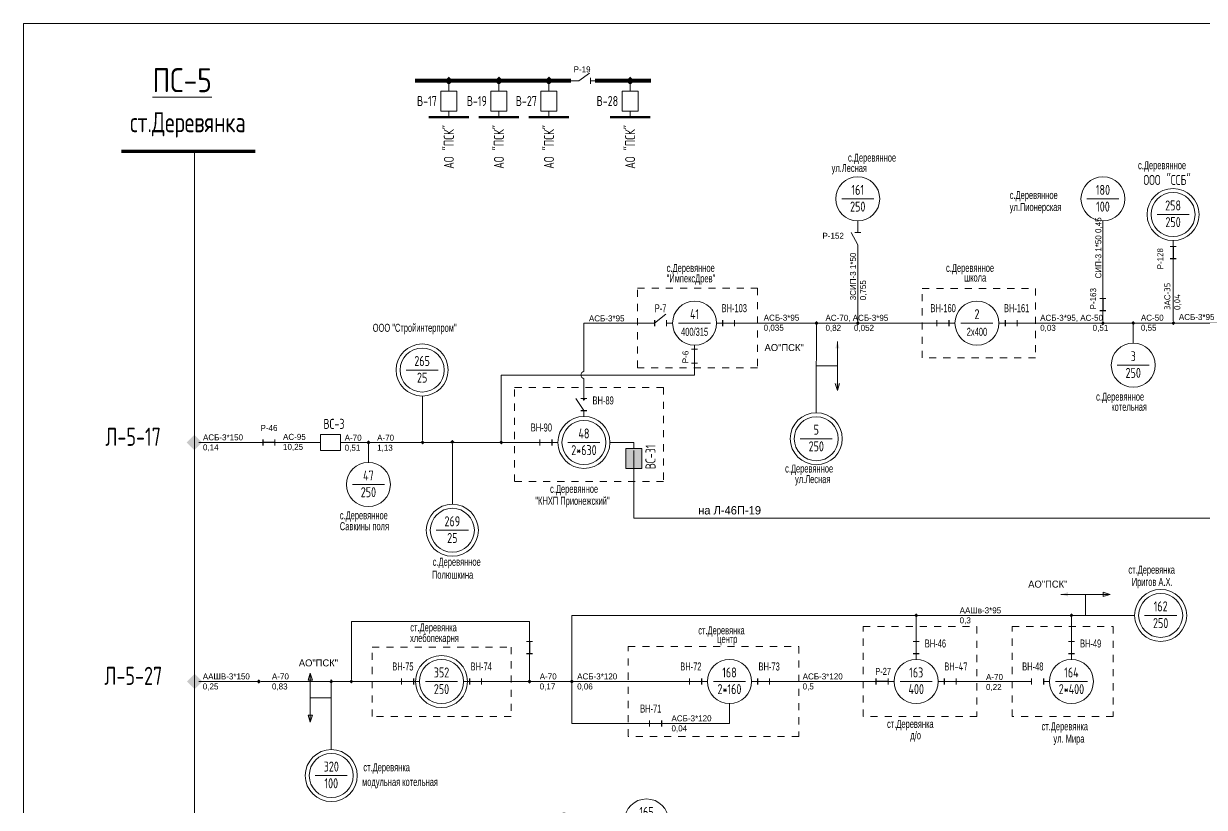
# Model space of a CAD drawing. Header units: millimetres. Extents: x 11 to 409, y 3 to 285.
# Drawn here: x 11.4 to 178, y 174.9 to 285.5 of the extents above; entities that cross this region are included whole.
import ezdxf
from ezdxf.enums import TextEntityAlignment as Align

# ---------------------------------------------------------------- set-up
doc = ezdxf.new("R2010")
doc.units = ezdxf.units.MM
doc.linetypes.add('JIS_02_1.0', pattern=[2, 1, -1])
for name, color, linetype, lineweight in [('10_КВ', 250, 'Continuous', 18), ('АТРИБУТЫ', 7, 'Continuous', 13), ('РАЗЪЕД_РУБИЛЬН', 150, 'Continuous', 13), ('ТЕКСТ', 7, 'Continuous', 13)]:
    doc.layers.add(name, color=color, linetype=linetype, lineweight=lineweight)
doc.layers.add('СХ_ОПЕРАТИВНАЯ', color=10, linetype='Continuous')
doc.layers.add('ШУНТ_РАЗЪЕД', color=161, linetype='Continuous')
doc.styles.add('ATTRIB', font='txt.shx', dxfattribs={"width": 0.7, "height": 5})
doc.styles.add('PRINADLEGNOST', font='txt.shx', dxfattribs={"width": 0.7, "height": 7})
doc.styles.add('МП', font='txt.shx', dxfattribs={"width": 0.7, "height": 2.5})
doc.styles.add('ПС', font='txt.shx', dxfattribs={"width": 0.8, "height": 12})
doc.styles.add('ТЕКСТ_МОДЕЛИ', font='txt.shx', dxfattribs={"width": 0.7, "height": 5})

# ---------------------------------------------------------------- blocks, each defined once
blk = doc.blocks.new('НАЗВАНИЕ_ОБЪЕКТА')
at = {"layer": 'АТРИБУТЫ'}
for tag, height, style, width, p in [('НОМЕР-ПС', 12, 'ПС', 0.8, (0, 0)), ('МЕСТОПОЛОЖЕНИЕ', 10, 'МП', 0.7, (0, -22)), ('ПРИНАДЛЕЖНОСТЬ', 7, 'PRINADLEGNOST', 0.7, (0, -37))]:
    blk.add_attdef(tag, text='', height=height, dxfattribs=dict(at, style=style, width=width)).set_placement(p, align=Align.TOP_CENTER)
blk = doc.blocks.new('ОТВЕТВЛЕНИЕ')
at = {"color": 0, "linetype": 'ByBlock'}
blk.add_solid([(0, 1.06), (1.06, 0), (-1.06, 0), (0, -1.06)], dxfattribs=at)
blk = doc.blocks.new('ТРАНСФ_ПОДСТ')
at = {"color": 7}
blk.add_line((-8, -11), (8, -11), dxfattribs=at)
at = {"color": 0}
blk.add_circle((0, -11), 11, dxfattribs=at)
at = {"layer": 'АТРИБУТЫ', "style": 'ATTRIB', "width": 0.7, "flags": 4}
for tag, p in [('OBOZN', (0, -9)), ('MOCHNOCT', (0, -17.33))]:
    blk.add_attdef(tag, text='', height=5, dxfattribs=at).set_placement(p, align=Align.CENTER)
at = {"layer": 'АТРИБУТЫ', "style": 'ТЕКСТ_МОДЕЛИ', "width": 0.7}
blk.add_attdef('MESTO_1', text='', height=5, dxfattribs=at).set_placement((14, -11), align=Align.BOTTOM_LEFT)
blk.add_attdef('MESTO_2', text='', height=5, dxfattribs=at).set_placement((14, -12), align=Align.TOP_LEFT)
blk = doc.blocks.new('ВЫКЛ_НАГРУЗКИ')
at = {"color": 0, "linetype": 'ByBlock'}
for p, q in [((0, 0), (0, -3)), ((0, -9), (0, -12))]:
    blk.add_line(p, q, dxfattribs=at)
at = {"layer": 'РАЗЪЕД_РУБИЛЬН', "color": 0, "linetype": 'ByBlock'}
blk.add_line((-1.5, -3), (1.5, -3), dxfattribs=at)
at = {"layer": 'СХ_ОПЕРАТИВНАЯ', "color": 0, "linetype": 'ByBlock'}
blk.add_line((-1.5, -9), (1.5, -9), dxfattribs=at)
at = {"layer": 'РАЗЪЕД_РУБИЛЬН', "color": 7, "style": 'ATTRIB', "width": 0.7}
blk.add_attdef('ДИСП_НОМ', text='', height=5, dxfattribs=at).set_placement((-4.75, -6), align=Align.MIDDLE_RIGHT)
at = {"layer": 'РАЗЪЕД_РУБИЛЬН', "color": 7, "style": 'ATTRIB', "width": 0.7, "flags": 1}
blk.add_attdef('КОД', text='', height=5, dxfattribs=at).set_placement((-4.75, -12), align=Align.MIDDLE_RIGHT)
blk = doc.blocks.new('РАЗЪЕДИНИТЕЛЬ')
at = {"color": 0, "linetype": 'ByBlock'}
for p, q in [((0, 0), (0, -3)), ((0, -9), (0, -12))]:
    blk.add_line(p, q, dxfattribs=at)
at = {"layer": 'РАЗЪЕД_РУБИЛЬН', "color": 0, "linetype": 'ByBlock'}
blk.add_line((-1.5, -3), (1.5, -3), dxfattribs=at)
at = {"layer": 'СХ_ОПЕРАТИВНАЯ', "color": 0, "linetype": 'ByBlock'}
blk.add_line((-1.5, -9), (1.5, -9), dxfattribs=at)
at = {"layer": 'ШУНТ_РАЗЪЕД', "color": 0}
blk.add_line((0, -3), (0, -9), dxfattribs=at)
at = {"layer": 'РАЗЪЕД_РУБИЛЬН', "color": 7, "style": 'ATTRIB', "width": 0.7}
blk.add_attdef('ДИСП_НОМ', text='', height=5, dxfattribs=at).set_placement((-4.75, -6), align=Align.MIDDLE_RIGHT)
at = {"layer": 'РАЗЪЕД_РУБИЛЬН', "color": 7, "style": 'ATTRIB', "width": 0.7, "flags": 1}
blk.add_attdef('КОД', text='', height=5, dxfattribs=at).set_placement((-4.75, -12), align=Align.MIDDLE_RIGHT)
blk = doc.blocks.new('ВЫКЛЮЧАТЕЛЬ')
at = {"color": 0, "linetype": 'ByBlock'}
for p, q in [((0, 0), (0, -3)), ((0, -13), (0, -16))]:
    blk.add_line(p, q, dxfattribs=at)
blk.add_lwpolyline([(-4, -3), (4, -3), (4, -13), (-4, -13)], close=True, dxfattribs=at)
at = {"layer": 'АТРИБУТЫ', "style": 'ATTRIB', "width": 0.7}
blk.add_attdef('ДИСП_НОМ', text='', height=5, dxfattribs=at).set_placement((-6, -8), align=Align.MIDDLE_RIGHT)
at = {"layer": 'АТРИБУТЫ', "style": 'ATTRIB', "width": 0.7, "flags": 1}
blk.add_attdef('КОД', text='', height=5, dxfattribs=at).set_placement((-6, -14), align=Align.MIDDLE_RIGHT)
blk = doc.blocks.new('ПРИСОЕД_ШИНЕ')
at = {"color": 0}
blk.add_solid([(0, 2.12), (2.12, 0), (-2.12, 0), (0, -2.12)], dxfattribs=at)
at = {"layer": 'АТРИБУТЫ', "style": 'ATTRIB', "width": 0.7}
blk.add_attdef('ДИСП_НОМ', text='', height=5, dxfattribs=at).set_placement((0, 3.12), align=Align.CENTER)

msp = doc.modelspace()

# ---------------------------------------------------------------- hatches: boundary and pattern name
at = {"layer": '10_КВ'}
h = msp.add_hatch(color=7, dxfattribs=at)
h.paths.add_polyline_path([(126.2, 233.73), (126.2, 234.72), (125.9, 234.72)])
h.paths.add_polyline_path([(126.2, 233.73), (126.49, 234.72), (126.2, 234.72)])
h.paths.add_polyline_path([(125.9, 239.67), (126.2, 239.67), (126.2, 240.66)])
h.paths.add_polyline_path([(126.2, 240.66), (126.2, 239.67), (126.49, 239.67)])
at = {"layer": '10_КВ', "ltscale": 100}
h = msp.add_hatch(color=7, dxfattribs=at)
h.dxf.hatch_style = 1
h.paths.add_polyline_path([(96.37, 225.55), (96.37, 222.73), (98.63, 222.73), (98.63, 225.55)])
at = {"layer": '10_КВ'}
h = msp.add_hatch(color=7, dxfattribs=at)
h.paths.add_polyline_path([(164.67, 204.97), (163.68, 204.97), (163.68, 204.68)])
h.paths.add_polyline_path([(164.67, 204.97), (163.68, 205.27), (163.68, 204.97)])
h.paths.add_polyline_path([(158.73, 204.68), (158.73, 204.97), (157.74, 204.97)])
h.paths.add_polyline_path([(157.74, 204.97), (158.73, 204.97), (158.73, 205.27)])
h = msp.add_hatch(color=7, dxfattribs=at)
h.paths.add_polyline_path([(51.82, 193.87), (51.82, 192.88), (52.12, 192.88)])
h.paths.add_polyline_path([(51.82, 193.87), (51.53, 192.88), (51.82, 192.88)])
h.paths.add_polyline_path([(52.12, 187.93), (51.82, 187.93), (51.82, 186.94)])
h.paths.add_polyline_path([(51.82, 187.93), (51.53, 187.93), (51.82, 186.94)])

# ---------------------------------------------------------------- linework, layer by layer
at = {"layer": '10_КВ', "color": 7}
for p, q in [((89.72, 277.41), (91.24, 278.49)), ((88.62, 277.41), (89.72, 277.41)), ((91.38, 276.98), (91.38, 277.83)), ((92.01, 277.41), (91.38, 277.41)), ((129.07, 256.03), (129.07, 257.65)), ((163.67, 249.49), (163.67, 257.65)), ((129.07, 254.26), (128.12, 256.03)), ((128.64, 256.03), (129.49, 256.03)), ((129.07, 249.49), (129.07, 254.26)), ((173.56, 251.49), (173.56, 246.39)), ((129.07, 243.52), (129.07, 249.49)), ((163.67, 243.52), (163.67, 249.49)), ((173.56, 243.53), (173.56, 249.17)), ((90.44, 243.22), (99.55, 243.22)), ((90.44, 236.43), (90.44, 243.22)), ((110, 243.22), (111.69, 243.22)), ((112.54, 243.22), (141.06, 243.22)), ((123.22, 232.86), (123.25, 242.93)), ((140.25, 243.22), (141.94, 243.22)), ((149.85, 243.22), (151.54, 243.22)), ((152.39, 243.22), (170.21, 243.22)), ((167.94, 240.4), (167.94, 243.22)), ((168.25, 243.23), (181.17, 243.23)), ((106.05, 239.54), (106.05, 240.12)), ((126.2, 240.66), (126.2, 233.73)), ((106.05, 239.54), (105.62, 239.54)), ((105.62, 239.54), (106.47, 239.54)), ((106.05, 237.59), (106.05, 239.54)), ((106.47, 237.59), (105.62, 237.59)), ((106.05, 235.91), (106.05, 237.59)), ((126.2, 237.19), (123.22, 237.19)), ((78.77, 226.4), (78.77, 235.91)), ((106.05, 235.91), (78.77, 235.91)), ((90.44, 233.45), (90.44, 235.39)), ((126.2, 233.73), (125.9, 234.72)), ((126.2, 233.73), (126.49, 234.72)), ((67.68, 226.7), (67.68, 232.92)), ((90.44, 230.91), (89.29, 232.61)), ((123.22, 230.6), (123.22, 232.86)), ((36.11, 226.39), (44.28, 226.39)), ((47.67, 226.39), (53.02, 226.39)), ((53.27, 226.39), (53.02, 226.39)), ((56.94, 226.39), (59.74, 226.4)), ((60.03, 223.57), (60.03, 226.39)), ((60.03, 226.39), (63.18, 226.39)), ((63.18, 226.39), (63.49, 226.4)), ((63.49, 226.4), (83.38, 226.4)), ((71.87, 217.68), (71.87, 226.15)), ((84.23, 226.4), (85.93, 226.4)), ((94.11, 226.4), (97.5, 226.4)), ((157.74, 204.97), (164.67, 204.97)), ((161.2, 204.97), (161.2, 202)), ((164.67, 204.97), (163.68, 205.27)), ((163.68, 205.27), (163.68, 204.68)), ((164.67, 204.97), (163.68, 204.68)), ((147.49, 202), (88.72, 202)), ((88.72, 192.68), (88.72, 202)), ((137.32, 199.18), (137.32, 202)), ((159.22, 202), (140.59, 202)), ((159.22, 199.18), (159.22, 202)), ((159.22, 202), (168.13, 202)), ((57.62, 192.98), (57.62, 201.15)), ((82.77, 201.15), (57.62, 201.15)), ((82.77, 199.19), (82.77, 201.15)), ((137.32, 195.79), (137.32, 198.33)), ((159.22, 196.64), (159.22, 199.18)), ((82.77, 192.98), (82.77, 195.81)), ((51.82, 193.87), (51.53, 192.88)), ((51.82, 186.94), (51.82, 193.87)), ((51.82, 193.87), (52.12, 192.88)), ((36.1, 192.68), (44.57, 192.68)), ((44.88, 192.68), (54.78, 192.68)), ((51.53, 192.88), (52.12, 192.88)), ((54.78, 192.68), (57.61, 192.68)), ((54.79, 183.08), (54.79, 192.98)), ((57.61, 192.68), (63.85, 192.68)), ((64.69, 192.68), (66.39, 192.68)), ((74.29, 192.68), (75.99, 192.68)), ((76.83, 192.68), (83.07, 192.68)), ((83.07, 192.68), (88.72, 192.68)), ((88.72, 192.68), (104.47, 192.68)), ((88.73, 192.38), (88.73, 186.76)), ((105.32, 192.68), (107.02, 192.68)), ((114.92, 192.68), (117.46, 192.68)), ((117.46, 192.68), (130.83, 192.68)), ((141.28, 192.68), (142.97, 192.68)), ((141.28, 192.68), (143.82, 192.68)), ((143.82, 192.68), (152.73, 192.68)), ((51.82, 190.4), (54.79, 190.4)), ((110.97, 189.58), (110.97, 186.76)), ((51.82, 186.94), (51.53, 187.93)), ((51.53, 187.93), (52.12, 187.93)), ((51.82, 186.94), (52.12, 187.93)), ((98.83, 186.76), (88.73, 186.76)), ((101.37, 186.76), (98.18, 186.76)), ((110.97, 186.76), (102.22, 186.76))]:
    msp.add_line(p, q, dxfattribs=at)
at = {"layer": '10_КВ', "color": 7, "lineweight": 100}
for p, q in [((71.38, 272.29), (68.56, 272.29)), ((71.38, 272.29), (74.21, 272.29)), ((78.44, 272.29), (75.62, 272.29)), ((78.44, 272.29), (81.27, 272.29)), ((85.5, 272.29), (82.68, 272.29)), ((85.5, 272.29), (88.32, 272.29)), ((96.96, 272.29), (94.14, 272.29)), ((96.96, 272.29), (99.79, 272.29))]:
    msp.add_line(p, q, dxfattribs=at)
at = {"layer": '10_КВ', "color": 7, "ltscale": 100}
for p, q in [((35.51, 169.74), (35.51, 267.45)), ((100.4, 243.22), (102.01, 244.48)), ((97.5, 225.27), (97.5, 215.73)), ((97.5, 215.73), (98.91, 215.73)), ((35.51, 193.35), (35.51, 182.52))]:
    msp.add_line(p, q, dxfattribs=at)
at = {"layer": '10_КВ', "linetype": 'Continuous'}
msp.add_lwpolyline([(11.38, 2.61), (409.03, 2.61), (409.03, 285.47), (11.38, 285.47)], close=True, dxfattribs=at)
at = {"layer": '10_КВ', "color": 7}
for points, const_width in [([(88.62, 277.41), (66.6, 277.41)], 0.565), ([(99.92, 277.41), (92.01, 277.41)], 0.565), ([(44.07, 267.45), (25.16, 267.45)], 0.485)]:
    msp.add_lwpolyline(points, dxfattribs=dict(at, const_width=const_width))
at = {"layer": '10_КВ', "linetype": 'JIS_02_1.0'}
for points in [[(114.93, 236.94), (98, 236.94), (98, 248.18), (114.93, 248.18)], [(138.17, 248.13), (154.14, 248.13), (154.14, 238.32), (138.17, 238.32)], [(80.66, 234.14), (101.68, 234.14), (101.68, 220.88), (80.66, 220.88)], [(129.84, 200.43), (145.88, 200.43), (145.88, 187.73), (129.84, 187.73)], [(150.85, 200.43), (165.11, 200.43), (165.11, 187.73), (150.85, 187.73)], [(60.56, 197.53), (80.17, 197.53), (80.17, 187.73), (60.56, 187.73)], [(120.75, 184.94), (96.68, 184.94), (96.68, 197.64), (120.75, 197.64)]]:
    msp.add_lwpolyline(points, close=True, dxfattribs=at)
at = {"layer": '10_КВ', "color": 7, "ltscale": 100}
msp.add_lwpolyline([(399.51, 122.84), (399.51, 158.11), (189.25, 158.11), (189.25, 215.73), (98.91, 215.73)], dxfattribs=at)
at = {"layer": '10_КВ', "color": 7}
for centre, radius in [((173.56, 258.55), 3.67), ((67.61, 236.62), 3.67), ((90.44, 232.49), 0.112), ((90.44, 226.4), 3.67), ((123.22, 226.93), 3.67), ((71.87, 214.01), 3.67), ((171.81, 202), 3.67), ((70.34, 192.68), 3.67), ((54.79, 179.41), 3.67)]:
    msp.add_circle(centre, radius, dxfattribs=at)
at = {"layer": '10_КВ', "color": 7, "ltscale": 100}
msp.add_arc((90.55, 235.91), 0.533, 102.0732, 257.9268, dxfattribs=at)

# ---------------------------------------------------------------- block references
at = {"layer": '10_КВ', "color": 7}
ref = msp.add_blockref('НАЗВАНИЕ_ОБЪЕКТА', (34.56, 279.19), dxfattribs=dict(at, xscale=-0.2823309590457517, yscale=0.2823309590458573, zscale=0.2823309590458583))
ref.add_attrib('НОМЕР-ПС', '%%UПС-5', dxfattribs={"layer": 'АТРИБУТЫ', "height": 3.388, "style": 'ПС', "width": 0.8}).set_placement((33.75, 279.19), align=Align.TOP_CENTER)
ref.add_attrib('МЕСТОПОЛОЖЕНИЕ', 'ст.Деревянка', dxfattribs={"layer": 'АТРИБУТЫ', "height": 2.8233, "style": 'МП', "width": 0.7}).set_placement((34.56, 272.98), align=Align.TOP_CENTER)
at = {"layer": '10_КВ', "color": 7, "xscale": 0.2823309590457517, "yscale": 0.2823309590457517, "zscale": 0.2823309590457517}
for p, values in [((71.38, 276.81), {'ДИСП_НОМ': 'В-17'}), ((78.44, 276.81), {'ДИСП_НОМ': 'В-19'}), ((85.5, 276.81), {'ДИСП_НОМ': 'В-27'}), ((96.96, 276.81), {'ДИСП_НОМ': 'В-28'})]:
    msp.add_blockref('ВЫКЛЮЧАТЕЛЬ', p, dxfattribs=at).add_auto_attribs(values)
at = {"layer": '10_КВ', "color": 7}
for name, p, xscale, yscale, zscale in [('ПРИСОЕД_ШИНЕ', (71.38, 277.41), -0.2823309590457517, 0.2823309590458573, 0.2823309590458583), ('ПРИСОЕД_ШИНЕ', (78.44, 277.41), -0.2823309590457517, 0.2823309590458573, 0.2823309590458583), ('ПРИСОЕД_ШИНЕ', (85.5, 277.41), -0.2823309590457517, 0.2823309590458573, 0.2823309590458583), ('ПРИСОЕД_ШИНЕ', (96.96, 277.41), -0.2823309590457517, 0.2823309590458573, 0.2823309590458583), ('РАЗЪЕДИНИТЕЛЬ', (173.56, 254.88), 0.2823309590457517, 0.2823309590457517, 0.2823309590457517), ('РАЗЪЕДИНИТЕЛЬ', (163.67, 247.56), 0.2823309590457517, 0.2823309590457517, 0.2823309590457517), ('ОТВЕТВЛЕНИЕ', (123.25, 243.22), 0.2823309590457517, 0.2823309590457517, 0.2823309590457517), ('ОТВЕТВЛЕНИЕ', (129.07, 243.22), 0.2823309590457517, 0.2823309590457517, 0.2823309590457517), ('ОТВЕТВЛЕНИЕ', (163.67, 243.22), 0.2823309590457517, 0.2823309590457517, 0.2823309590457517), ('ОТВЕТВЛЕНИЕ', (167.95, 243.23), 0.2823309590457517, 0.2823309590457517, 0.2823309590457517), ('ОТВЕТВЛЕНИЕ', (173.6, 243.23), 0.2823309590457517, 0.2823309590457517, 0.2823309590457517), ('ОТВЕТВЛЕНИЕ', (60.04, 226.4), 0.2823309590457517, 0.2823309590457517, 0.2823309590457517), ('ОТВЕТВЛЕНИЕ', (67.68, 226.4), 0.2823309590457517, 0.2823309590457517, 0.2823309590457517), ('ОТВЕТВЛЕНИЕ', (71.87, 226.45), 0.2823309590457517, 0.2823309590457517, 0.2823309590457517), ('ОТВЕТВЛЕНИЕ', (78.77, 226.4), 0.2823309590457517, 0.2823309590457517, 0.2823309590457517), ('ОТВЕТВЛЕНИЕ', (137.33, 202), 0.2823309590457517, 0.2823309590457517, 0.2823309590457517), ('ОТВЕТВЛЕНИЕ', (159.22, 202), 0.2823309590457517, 0.2823309590457517, 0.2823309590457517), ('РАЗЪЕДИНИТЕЛЬ', (82.77, 199.19), 0.2823309590457517, 0.2823309590457517, 0.2823309590457517), ('ОТВЕТВЛЕНИЕ', (44.58, 192.68), 0.2823309590457517, 0.2823309590457517, 0.2823309590457517), ('ОТВЕТВЛЕНИЕ', (54.79, 192.68), 0.2823309590457517, 0.2823309590457517, 0.2823309590457517), ('ОТВЕТВЛЕНИЕ', (57.62, 192.68), 0.2823309590457517, 0.2823309590457517, 0.2823309590457517), ('ОТВЕТВЛЕНИЕ', (82.77, 192.68), 0.2823309590457517, 0.2823309590457517, 0.2823309590457517), ('ОТВЕТВЛЕНИЕ', (88.73, 192.68), 0.2823309590457517, 0.2823309590457517, 0.2823309590457517)]:
    msp.add_blockref(name, p, dxfattribs=dict(at, xscale=xscale, yscale=yscale, zscale=zscale))
ref = msp.add_blockref('ТРАНСФ_ПОДСТ', (129.07, 263.86), dxfattribs=dict(at, xscale=0.2823309590457517, yscale=0.2823309590457517, zscale=0.2823309590457517))
ref.add_attrib('MESTO_1', 'с.Деревянное', dxfattribs={"layer": 'АТРИБУТЫ', "height": 1.1293, "width": 0.7}).set_placement((127.7, 265.67), align=Align.BOTTOM_LEFT)
ref.add_attrib('MESTO_2', 'ул.Лесная', dxfattribs={"layer": 'АТРИБУТЫ', "height": 1.129, "width": 0.7}).set_placement((125.38, 265.67), align=Align.TOP_LEFT)
ref.add_attrib('OBOZN', '161', dxfattribs={"layer": 'АТРИБУТЫ', "height": 1.412, "style": 'ATTRIB', "width": 0.7, "flags": 4}).set_placement((129.07, 261.32), align=Align.CENTER)
ref.add_attrib('MOCHNOCT', '250', dxfattribs={"layer": 'АТРИБУТЫ', "height": 1.412, "style": 'ATTRIB', "width": 0.7, "flags": 4}).set_placement((129.07, 258.96), align=Align.CENTER)
ref = msp.add_blockref('ТРАНСФ_ПОДСТ', (173.56, 261.66), dxfattribs=dict(at, xscale=0.2823309590457517, yscale=0.2823309590457517, zscale=0.2823309590457517))
ref.add_attrib('MESTO_1', 'с.Деревянное', dxfattribs={"layer": 'АТРИБУТЫ', "height": 1.1293, "width": 0.7}).set_placement((168.62, 264.6), align=Align.BOTTOM_LEFT)
ref.add_attrib('MESTO_2', 'ООО "ССБ"', dxfattribs={"layer": 'АТРИБУТЫ', "height": 1.412, "style": 'ТЕКСТ_МОДЕЛИ', "width": 0.7}).set_placement((169.38, 264.13), align=Align.TOP_LEFT)
ref.add_attrib('OBOZN', '258', dxfattribs={"layer": 'АТРИБУТЫ', "height": 1.412, "style": 'ATTRIB', "width": 0.7, "flags": 4}).set_placement((173.56, 259.12), align=Align.CENTER)
ref.add_attrib('MOCHNOCT', '250', dxfattribs={"layer": 'АТРИБУТЫ', "height": 1.412, "style": 'ATTRIB', "width": 0.7, "flags": 4}).set_placement((173.56, 256.77), align=Align.CENTER)
ref = msp.add_blockref('ТРАНСФ_ПОДСТ', (163.67, 263.86), dxfattribs=dict(at, xscale=0.2823309590457517, yscale=0.2823309590457517, zscale=0.2823309590457517))
ref.add_attrib('MESTO_1', 'с.Деревянное', dxfattribs={"layer": 'АТРИБУТЫ', "height": 1.1293, "width": 0.7}).set_placement((150.51, 260.39), align=Align.BOTTOM_LEFT)
ref.add_attrib('MESTO_2', 'ул.Пионерская', dxfattribs={"layer": 'АТРИБУТЫ', "height": 1.1293, "width": 0.7}).set_placement((150.51, 260.17), align=Align.TOP_LEFT)
ref.add_attrib('OBOZN', '180', dxfattribs={"layer": 'АТРИБУТЫ', "height": 1.412, "style": 'ATTRIB', "width": 0.7, "flags": 4}).set_placement((163.67, 261.32), align=Align.CENTER)
ref.add_attrib('MOCHNOCT', '100', dxfattribs={"layer": 'АТРИБУТЫ', "height": 1.412, "style": 'ATTRIB', "width": 0.7, "flags": 4}).set_placement((163.67, 258.96), align=Align.CENTER)
ref = msp.add_blockref('ТРАНСФ_ПОДСТ', (106.05, 246.33), dxfattribs=dict(at, xscale=0.2823309590457517, yscale=0.2823309590457517, zscale=0.2823309590457517))
ref.add_attrib('MESTO_1', 'с.Деревянное', dxfattribs={"layer": 'АТРИБУТЫ', "height": 1.1293, "width": 0.7}).set_placement((102.12, 250.11), align=Align.BOTTOM_LEFT)
ref.add_attrib('MESTO_2', '"ИмпексДрев"', dxfattribs={"layer": 'АТРИБУТЫ', "height": 1.1293, "width": 0.7}).set_placement((102.12, 250.11), align=Align.TOP_LEFT)
ref.add_attrib('OBOZN', '41', dxfattribs={"layer": 'АТРИБУТЫ', "height": 1.412, "style": 'ATTRIB', "width": 0.7, "flags": 4}).set_placement((106.05, 243.79), align=Align.CENTER)
ref.add_attrib('MOCHNOCT', '400/315', dxfattribs={"layer": 'АТРИБУТЫ', "height": 1.129, "width": 0.7, "flags": 4}).set_placement((106.05, 241.44), align=Align.CENTER)
ref = msp.add_blockref('ТРАНСФ_ПОДСТ', (145.89, 246.33), dxfattribs=dict(at, xscale=0.2823309590457517, yscale=0.2823309590457517, zscale=0.2823309590457517))
ref.add_attrib('MESTO_1', 'с.Деревянное', dxfattribs={"layer": 'АТРИБУТЫ', "height": 1.1293, "width": 0.7}).set_placement((141.53, 250.12), align=Align.BOTTOM_LEFT)
ref.add_attrib('MESTO_2', 'школа', dxfattribs={"layer": 'АТРИБУТЫ', "height": 1.129, "width": 0.7}).set_placement((144.09, 250.22), align=Align.TOP_LEFT)
ref.add_attrib('OBOZN', '2', dxfattribs={"layer": 'АТРИБУТЫ', "height": 1.41, "style": 'ATTRIB', "width": 0.7, "flags": 4}).set_placement((145.89, 243.79), align=Align.CENTER)
ref.add_attrib('MOCHNOCT', '2х400', dxfattribs={"layer": 'АТРИБУТЫ', "height": 1.129, "width": 0.7, "flags": 4}).set_placement((145.89, 241.44), align=Align.CENTER)
ref = msp.add_blockref('ВЫКЛ_НАГРУЗКИ', (102.94, 243.22), dxfattribs=dict(at, xscale=0.2823309590458573, yscale=0.2823309590458573, zscale=0.2823309590458573, rotation=270.0000000000011))
ref.add_attrib('ДИСП_НОМ', 'Р-7', dxfattribs={"layer": 'РАЗЪЕД_РУБИЛЬН', "color": 7, "height": 1.129, "width": 0.7}).set_placement((102.07, 245.33), align=Align.MIDDLE_RIGHT)
ref = msp.add_blockref('ВЫКЛ_НАГРУЗКИ', (112.54, 243.22), dxfattribs=dict(at, xscale=0.2823309590458573, yscale=0.2823309590458573, zscale=0.2823309590458573, rotation=270))
ref.add_attrib('ДИСП_НОМ', 'ВН-103', dxfattribs={"layer": 'РАЗЪЕД_РУБИЛЬН', "color": 7, "height": 1.129, "width": 0.7}).set_placement((111.65, 245.34), align=Align.MIDDLE)
ref = msp.add_blockref('ВЫКЛ_НАГРУЗКИ', (139.4, 243.22), dxfattribs=dict(at, xscale=-0.2823309590458573, yscale=0.2823309590458573, zscale=0.2823309590458583, rotation=90))
ref.add_attrib('ДИСП_НОМ', 'ВН-160', dxfattribs={"layer": 'РАЗЪЕД_РУБИЛЬН', "color": 7, "height": 1.129, "width": 0.7}).set_placement((142.91, 245.34), align=Align.MIDDLE_RIGHT)
ref = msp.add_blockref('ВЫКЛ_НАГРУЗКИ', (152.39, 243.22), dxfattribs=dict(at, xscale=0.2823309590458573, yscale=0.2823309590458573, zscale=0.2823309590458573, rotation=270))
ref.add_attrib('ДИСП_НОМ', 'ВН-161', dxfattribs={"layer": 'РАЗЪЕД_РУБИЛЬН', "color": 7, "height": 1.129, "width": 0.7}).set_placement((151.49, 245.34), align=Align.MIDDLE)
ref = msp.add_blockref('ТРАНСФ_ПОДСТ', (67.61, 239.72), dxfattribs=dict(at, xscale=0.2823309590457517, yscale=0.2823309590457517, zscale=0.2823309590457517))
ref.add_attrib('MESTO_1', 'ООО "Стройинтерпром"', dxfattribs={"layer": 'АТРИБУТЫ', "height": 1.1293, "width": 0.7}).set_placement((60.64, 241.67), align=Align.BOTTOM_LEFT)
ref.add_attrib('OBOZN', '265', dxfattribs={"layer": 'АТРИБУТЫ', "height": 1.412, "style": 'ATTRIB', "width": 0.7, "flags": 4}).set_placement((67.61, 237.18), align=Align.CENTER)
ref.add_attrib('MOCHNOCT', '25', dxfattribs={"layer": 'АТРИБУТЫ', "height": 1.412, "style": 'ATTRIB', "width": 0.7, "flags": 4}).set_placement((67.61, 234.83), align=Align.CENTER)
ref = msp.add_blockref('ТРАНСФ_ПОДСТ', (167.94, 240.4), dxfattribs=dict(at, xscale=0.2823309590457517, yscale=0.2823309590457517, zscale=0.2823309590457517))
ref.add_attrib('MESTO_1', 'с.Деревянное', dxfattribs={"layer": 'АТРИБУТЫ', "height": 1.1293, "width": 0.7}).set_placement((162.7, 231.96), align=Align.BOTTOM_LEFT)
ref.add_attrib('MESTO_2', 'котельная', dxfattribs={"layer": 'АТРИБУТЫ', "height": 1.129, "width": 0.7}).set_placement((164.85, 231.99), align=Align.TOP_LEFT)
ref.add_attrib('OBOZN', '3', dxfattribs={"layer": 'АТРИБУТЫ', "height": 1.41, "style": 'ATTRIB', "width": 0.7, "flags": 4}).set_placement((167.94, 237.86), align=Align.CENTER)
ref.add_attrib('MOCHNOCT', '250', dxfattribs={"layer": 'АТРИБУТЫ', "height": 1.412, "style": 'ATTRIB', "width": 0.7, "flags": 4}).set_placement((167.94, 235.51), align=Align.CENTER)
ref = msp.add_blockref('ВЫКЛ_НАГРУЗКИ', (90.44, 233.45), dxfattribs=dict(at, xscale=0.2823309590457517, yscale=0.2823309590457517, zscale=0.2823309590457517))
ref.add_attrib('ДИСП_НОМ', 'ВН-89', dxfattribs={"layer": 'РАЗЪЕД_РУБИЛЬН', "color": 7, "height": 1.129, "width": 0.7}).set_placement((93.15, 231.76), align=Align.CENTER)
ref = msp.add_blockref('ТРАНСФ_ПОДСТ', (123.22, 230.03), dxfattribs=dict(at, xscale=0.2823309590457517, yscale=0.2823309590457517, zscale=0.2823309590457517))
ref.add_attrib('MESTO_1', 'с.Деревянное', dxfattribs={"layer": 'АТРИБУТЫ', "height": 1.1293, "width": 0.7}).set_placement((118.82, 221.82), align=Align.BOTTOM_LEFT)
ref.add_attrib('MESTO_2', 'ул.Лесная', dxfattribs={"layer": 'АТРИБУТЫ', "height": 1.129, "width": 0.7}).set_placement((120.22, 221.79), align=Align.TOP_LEFT)
ref.add_attrib('OBOZN', '5', dxfattribs={"layer": 'АТРИБУТЫ', "height": 1.41, "style": 'ATTRIB', "width": 0.7, "flags": 4}).set_placement((123.22, 227.49), align=Align.CENTER)
ref.add_attrib('MOCHNOCT', '250', dxfattribs={"layer": 'АТРИБУТЫ', "height": 1.412, "style": 'ATTRIB', "width": 0.7, "flags": 4}).set_placement((123.22, 225.14), align=Align.CENTER)
at = {"layer": '10_КВ', "linetype": 'Continuous'}
ref = msp.add_blockref('ПРИСОЕД_ШИНЕ', (35.48, 226.39), dxfattribs=dict(at, xscale=0.5110548295112571, yscale=0.5110548295112571, zscale=0.5110548295112571))
ref.add_attrib('ДИСП_НОМ', 'Л-5-17', dxfattribs={"layer": 'АТРИБУТЫ', "height": 2.555, "style": 'ATTRIB', "width": 0.7}).set_placement((26.83, 225.92), align=Align.CENTER)
at = {"layer": '10_КВ', "color": 7}
ref = msp.add_blockref('ВЫКЛЮЧАТЕЛЬ', (56.94, 226.39), dxfattribs=dict(at, xscale=-0.2823309590458573, yscale=0.2823309590458573, zscale=0.2823309590458583, rotation=270))
ref.add_attrib('ДИСП_НОМ', 'ВС-3', dxfattribs={"layer": 'АТРИБУТЫ', "height": 1.412, "style": 'ATTRIB', "width": 0.7}).set_placement((56.66, 229.02), align=Align.MIDDLE_RIGHT)
ref = msp.add_blockref('ВЫКЛ_НАГРУЗКИ', (83.38, 226.4), dxfattribs=dict(at, xscale=-0.2823309590458573, yscale=0.2823309590458573, zscale=0.2823309590458583, rotation=90))
ref.add_attrib('ДИСП_НОМ', 'ВН-90', dxfattribs={"layer": 'РАЗЪЕД_РУБИЛЬН', "color": 7, "height": 1.129, "width": 0.7}).set_placement((85.93, 228.51), align=Align.MIDDLE_RIGHT)
ref = msp.add_blockref('ТРАНСФ_ПОДСТ', (90.44, 229.5), dxfattribs=dict(at, xscale=0.2823309590457517, yscale=0.2823309590457517, zscale=0.2823309590457517))
ref.add_attrib('MESTO_1', 'с.Деревянное', dxfattribs={"layer": 'АТРИБУТЫ', "height": 1.1293, "width": 0.7}).set_placement((85.66, 218.95), align=Align.BOTTOM_LEFT)
ref.add_attrib('MESTO_2', '"КНХП Прионежский"', dxfattribs={"layer": 'АТРИБУТЫ', "height": 1.1293, "width": 0.7}).set_placement((83.59, 218.73), align=Align.TOP_LEFT)
ref.add_attrib('OBOZN', '48', dxfattribs={"layer": 'АТРИБУТЫ', "height": 1.412, "style": 'ATTRIB', "width": 0.7, "flags": 4}).set_placement((90.44, 226.96), align=Align.CENTER)
ref.add_attrib('MOCHNOCT', '2*630', dxfattribs={"layer": 'АТРИБУТЫ', "height": 1.412, "style": 'ATTRIB', "width": 0.7, "flags": 4}).set_placement((90.44, 224.61), align=Align.CENTER)
at = {"layer": '10_КВ', "color": 7, "xscale": 0.2823309590458573, "yscale": 0.2823309590458573, "zscale": 0.2823309590458573, "rotation": 270}
msp.add_blockref('РАЗЪЕДИНИТЕЛЬ', (47.67, 226.39), dxfattribs=at)
at = {"layer": '10_КВ', "color": 7}
ref = msp.add_blockref('ВЫКЛЮЧАТЕЛЬ', (97.5, 226.4), dxfattribs=dict(at, xscale=-0.2823309590458573, yscale=0.2823309590458573, zscale=0.2823309590458583))
ref.add_attrib('ДИСП_НОМ', 'ВС-31', dxfattribs={"layer": 'АТРИБУТЫ', "height": 1.412, "rotation": 90, "style": 'ATTRIB', "width": 0.7}).set_placement((99.83, 226.11), align=Align.MIDDLE_RIGHT)
ref = msp.add_blockref('ТРАНСФ_ПОДСТ', (60.03, 223.57), dxfattribs=dict(at, xscale=0.2823309590457517, yscale=0.2823309590457517, zscale=0.2823309590457517))
ref.add_attrib('MESTO_1', 'с.Деревянное', dxfattribs={"layer": 'АТРИБУТЫ', "height": 1.1293, "width": 0.7}).set_placement((55.99, 215.22), align=Align.BOTTOM_LEFT)
ref.add_attrib('MESTO_2', 'Савкины поля', dxfattribs={"layer": 'АТРИБУТЫ', "height": 1.1293, "width": 0.7}).set_placement((55.99, 215.15), align=Align.TOP_LEFT)
ref.add_attrib('OBOZN', '47', dxfattribs={"layer": 'АТРИБУТЫ', "height": 1.412, "style": 'ATTRIB', "width": 0.7, "flags": 4}).set_placement((60.03, 221.03), align=Align.CENTER)
ref.add_attrib('MOCHNOCT', '250', dxfattribs={"layer": 'АТРИБУТЫ', "height": 1.412, "style": 'ATTRIB', "width": 0.7, "flags": 4}).set_placement((60.03, 218.68), align=Align.CENTER)
ref = msp.add_blockref('ТРАНСФ_ПОДСТ', (71.87, 217.12), dxfattribs=dict(at, xscale=0.2823309590457517, yscale=0.2823309590457517, zscale=0.2823309590457517))
ref.add_attrib('MESTO_1', 'с.Деревянное', dxfattribs={"layer": 'АТРИБУТЫ', "height": 1.1293, "width": 0.7}).set_placement((69.1, 208.66), align=Align.BOTTOM_LEFT)
ref.add_attrib('MESTO_2', 'Полюшкина', dxfattribs={"layer": 'АТРИБУТЫ', "height": 1.129, "width": 0.7}).set_placement((68.99, 208.31), align=Align.TOP_LEFT)
ref.add_attrib('OBOZN', '269', dxfattribs={"layer": 'АТРИБУТЫ', "height": 1.412, "style": 'ATTRIB', "width": 0.7, "flags": 4}).set_placement((71.87, 214.57), align=Align.CENTER)
ref.add_attrib('MOCHNOCT', '25', dxfattribs={"layer": 'АТРИБУТЫ', "height": 1.412, "style": 'ATTRIB', "width": 0.7, "flags": 4}).set_placement((71.87, 212.22), align=Align.CENTER)
ref = msp.add_blockref('ТРАНСФ_ПОДСТ', (171.81, 205.11), dxfattribs=dict(at, xscale=0.2823309590457517, yscale=0.2823309590457517, zscale=0.2823309590457517))
ref.add_attrib('MESTO_1', 'ст.Деревянка', dxfattribs={"layer": 'АТРИБУТЫ', "height": 1.1293, "width": 0.7}).set_placement((167.26, 207.55), align=Align.BOTTOM_LEFT)
ref.add_attrib('MESTO_2', 'Иригов А.Х.', dxfattribs={"layer": 'АТРИБУТЫ', "height": 1.1293, "width": 0.7}).set_placement((167.73, 207.29), align=Align.TOP_LEFT)
ref.add_attrib('OBOZN', '162', dxfattribs={"layer": 'АТРИБУТЫ', "height": 1.412, "style": 'ATTRIB', "width": 0.7, "flags": 4}).set_placement((171.81, 202.57), align=Align.CENTER)
ref.add_attrib('MOCHNOCT', '250', dxfattribs={"layer": 'АТРИБУТЫ', "height": 1.412, "style": 'ATTRIB', "width": 0.7, "flags": 4}).set_placement((171.81, 200.21), align=Align.CENTER)
ref = msp.add_blockref('ТРАНСФ_ПОДСТ', (70.34, 195.79), dxfattribs=dict(at, xscale=0.2823309590457517, yscale=0.2823309590457517, zscale=0.2823309590457517))
ref.add_attrib('MESTO_1', 'ст.Деревянка', dxfattribs={"layer": 'АТРИБУТЫ', "height": 1.1293, "width": 0.7}).set_placement((65.94, 199.41), align=Align.BOTTOM_LEFT)
ref.add_attrib('MESTO_2', 'хлебопекарня', dxfattribs={"layer": 'АТРИБУТЫ', "height": 1.1293, "width": 0.7}).set_placement((65.9, 199.38), align=Align.TOP_LEFT)
ref.add_attrib('OBOZN', '352', dxfattribs={"layer": 'АТРИБУТЫ', "height": 1.412, "style": 'ATTRIB', "width": 0.7, "flags": 4}).set_placement((70.34, 193.25), align=Align.CENTER)
ref.add_attrib('MOCHNOCT', '250', dxfattribs={"layer": 'АТРИБУТЫ', "height": 1.412, "style": 'ATTRIB', "width": 0.7, "flags": 4}).set_placement((70.34, 190.9), align=Align.CENTER)
ref = msp.add_blockref('ТРАНСФ_ПОДСТ', (110.97, 195.79), dxfattribs=dict(at, xscale=0.2823309590457517, yscale=0.2823309590457517, zscale=0.2823309590457517))
ref.add_attrib('MESTO_1', 'ст.Деревянка', dxfattribs={"layer": 'АТРИБУТЫ', "height": 1.1293, "width": 0.7}).set_placement((106.57, 198.99), align=Align.BOTTOM_LEFT)
ref.add_attrib('MESTO_2', 'центр', dxfattribs={"layer": 'АТРИБУТЫ', "height": 1.129, "width": 0.7}).set_placement((109.24, 199.24), align=Align.TOP_LEFT)
ref.add_attrib('OBOZN', '168', dxfattribs={"layer": 'АТРИБУТЫ', "height": 1.412, "style": 'ATTRIB', "width": 0.7, "flags": 4}).set_placement((110.97, 193.25), align=Align.CENTER)
ref.add_attrib('MOCHNOCT', '2*160', dxfattribs={"layer": 'АТРИБУТЫ', "height": 1.412, "style": 'ATTRIB', "width": 0.7, "flags": 4}).set_placement((110.97, 190.9), align=Align.CENTER)
ref = msp.add_blockref('ВЫКЛ_НАГРУЗКИ', (137.32, 199.18), dxfattribs=dict(at, xscale=0.2823309590457517, yscale=0.2823309590457517, zscale=0.2823309590457517))
ref.add_attrib('ДИСП_НОМ', 'ВН-46', dxfattribs={"layer": 'РАЗЪЕД_РУБИЛЬН', "color": 7, "height": 1.129, "width": 0.7}).set_placement((140.03, 197.48), align=Align.CENTER)
ref = msp.add_blockref('ВЫКЛ_НАГРУЗКИ', (159.22, 199.18), dxfattribs=dict(at, xscale=0.2823309590457517, yscale=0.2823309590457517, zscale=0.2823309590457517))
ref.add_attrib('ДИСП_НОМ', 'ВН-49', dxfattribs={"layer": 'РАЗЪЕД_РУБИЛЬН', "color": 7, "height": 1.129, "width": 0.7}).set_placement((161.93, 197.48), align=Align.CENTER)
ref = msp.add_blockref('ВЫКЛ_НАГРУЗКИ', (63.85, 192.68), dxfattribs=dict(at, xscale=-0.2823309590458573, yscale=0.2823309590458573, zscale=0.2823309590458583, rotation=90))
ref.add_attrib('ДИСП_НОМ', 'ВН-75', dxfattribs={"layer": 'РАЗЪЕД_РУБИЛЬН', "color": 7, "height": 1.129, "width": 0.7}).set_placement((66.39, 194.8), align=Align.MIDDLE_RIGHT)
ref = msp.add_blockref('ВЫКЛ_НАГРУЗКИ', (76.83, 192.68), dxfattribs=dict(at, xscale=0.2823309590458573, yscale=0.2823309590458573, zscale=0.2823309590458573, rotation=270))
ref.add_attrib('ДИСП_НОМ', 'ВН-74', dxfattribs={"layer": 'РАЗЪЕД_РУБИЛЬН', "color": 7, "height": 1.129, "width": 0.7}).set_placement((75.94, 194.8), align=Align.MIDDLE)
ref = msp.add_blockref('ВЫКЛ_НАГРУЗКИ', (104.47, 192.68), dxfattribs=dict(at, xscale=-0.2823309590458573, yscale=0.2823309590458573, zscale=0.2823309590458583, rotation=90))
ref.add_attrib('ДИСП_НОМ', 'ВН-72', dxfattribs={"layer": 'РАЗЪЕД_РУБИЛЬН', "color": 7, "height": 1.129, "width": 0.7}).set_placement((107.02, 194.8), align=Align.MIDDLE_RIGHT)
ref = msp.add_blockref('ВЫКЛ_НАГРУЗКИ', (117.46, 192.68), dxfattribs=dict(at, xscale=0.2823309590458573, yscale=0.2823309590458573, zscale=0.2823309590458573, rotation=270))
ref.add_attrib('ДИСП_НОМ', 'ВН-73', dxfattribs={"layer": 'РАЗЪЕД_РУБИЛЬН', "color": 7, "height": 1.129, "width": 0.7}).set_placement((116.57, 194.8), align=Align.MIDDLE)
ref = msp.add_blockref('ТРАНСФ_ПОДСТ', (137.32, 195.79), dxfattribs=dict(at, xscale=0.2823309590457517, yscale=0.2823309590457517, zscale=0.2823309590457517))
ref.add_attrib('MESTO_1', 'ст.Деревянка', dxfattribs={"layer": 'АТРИБУТЫ', "height": 1.1293, "width": 0.7}).set_placement((133.21, 185.8), align=Align.BOTTOM_LEFT)
ref.add_attrib('MESTO_2', 'д/о', dxfattribs={"layer": 'АТРИБУТЫ', "height": 1.129, "width": 0.7}).set_placement((136.49, 185.66), align=Align.TOP_LEFT)
ref.add_attrib('OBOZN', '163', dxfattribs={"layer": 'АТРИБУТЫ', "height": 1.412, "style": 'ATTRIB', "width": 0.7, "flags": 4}).set_placement((137.32, 193.25), align=Align.CENTER)
ref.add_attrib('MOCHNOCT', '400', dxfattribs={"layer": 'АТРИБУТЫ', "height": 1.412, "style": 'ATTRIB', "width": 0.7, "flags": 4}).set_placement((137.32, 190.9), align=Align.CENTER)
ref = msp.add_blockref('ВЫКЛ_НАГРУЗКИ', (143.82, 192.68), dxfattribs=dict(at, xscale=0.2823309590458573, yscale=0.2823309590458573, zscale=0.2823309590458573, rotation=270))
ref.add_attrib('ДИСП_НОМ', 'ВН-47', dxfattribs={"layer": 'РАЗЪЕД_РУБИЛЬН', "color": 7, "height": 1.129, "style": 'ATTRIB', "width": 0.7}).set_placement((142.92, 194.8), align=Align.MIDDLE)
ref = msp.add_blockref('ВЫКЛ_НАГРУЗКИ', (152.73, 192.68), dxfattribs=dict(at, xscale=-0.2823309590458573, yscale=0.2823309590458573, zscale=0.2823309590458583, rotation=90))
ref.add_attrib('ДИСП_НОМ', 'ВН-48', dxfattribs={"layer": 'РАЗЪЕД_РУБИЛЬН', "color": 7, "height": 1.129, "width": 0.7}).set_placement((155.27, 194.8), align=Align.MIDDLE_RIGHT)
ref = msp.add_blockref('ТРАНСФ_ПОДСТ', (159.22, 195.79), dxfattribs=dict(at, xscale=0.2823309590457517, yscale=0.2823309590457517, zscale=0.2823309590457517))
ref.add_attrib('MESTO_1', 'ст.Деревянка', dxfattribs={"layer": 'АТРИБУТЫ', "height": 1.1293, "width": 0.7}).set_placement((155, 185.46), align=Align.BOTTOM_LEFT)
ref.add_attrib('MESTO_2', 'ул. Мира', dxfattribs={"layer": 'АТРИБУТЫ', "height": 1.129, "width": 0.7}).set_placement((156.68, 185.19), align=Align.TOP_LEFT)
ref.add_attrib('OBOZN', '164', dxfattribs={"layer": 'АТРИБУТЫ', "height": 1.412, "style": 'ATTRIB', "width": 0.7, "flags": 4}).set_placement((159.22, 193.25), align=Align.CENTER)
ref.add_attrib('MOCHNOCT', '2*400', dxfattribs={"layer": 'АТРИБУТЫ', "height": 1.412, "style": 'ATTRIB', "width": 0.7, "flags": 4}).set_placement((159.22, 190.9), align=Align.CENTER)
at = {"layer": '10_КВ', "linetype": 'Continuous'}
ref = msp.add_blockref('ПРИСОЕД_ШИНЕ', (35.51, 192.68), dxfattribs=dict(at, xscale=0.5110548295112571, yscale=0.5110548295112571, zscale=0.5110548295112571))
ref.add_attrib('ДИСП_НОМ', 'Л-5-27', dxfattribs={"layer": 'АТРИБУТЫ', "height": 2.555, "style": 'ATTRIB', "width": 0.7}).set_placement((26.86, 192.2), align=Align.CENTER)
at = {"layer": '10_КВ', "color": 7}
ref = msp.add_blockref('ВЫКЛ_НАГРУЗКИ', (98.83, 186.76), dxfattribs=dict(at, xscale=-0.2823309590458573, yscale=0.2823309590458573, zscale=0.2823309590458583, rotation=90))
ref.add_attrib('ДИСП_НОМ', 'ВН-71', dxfattribs={"layer": 'РАЗЪЕД_РУБИЛЬН', "color": 7, "height": 1.129, "width": 0.7}).set_placement((101.37, 188.87), align=Align.MIDDLE_RIGHT)
ref = msp.add_blockref('ТРАНСФ_ПОДСТ', (54.79, 182.52), dxfattribs=dict(at, xscale=0.2823309590457517, yscale=0.2823309590457517, zscale=0.2823309590457517))
ref.add_attrib('MESTO_1', 'ст.Деревянка', dxfattribs={"layer": 'АТРИБУТЫ', "height": 1.1293, "width": 0.7}).set_placement((59.32, 179.68), align=Align.BOTTOM_LEFT)
ref.add_attrib('MESTO_2', 'модульная котельная', dxfattribs={"layer": 'АТРИБУТЫ', "height": 1.1293, "width": 0.7}).set_placement((59.14, 179.08), align=Align.TOP_LEFT)
ref.add_attrib('OBOZN', '320', dxfattribs={"layer": 'АТРИБУТЫ', "height": 1.412, "style": 'ATTRIB', "width": 0.7, "flags": 4}).set_placement((54.79, 179.98), align=Align.CENTER)
ref.add_attrib('MOCHNOCT', '100', dxfattribs={"layer": 'АТРИБУТЫ', "height": 1.412, "style": 'ATTRIB', "width": 0.7, "flags": 4}).set_placement((54.79, 177.62), align=Align.CENTER)
ref = msp.add_blockref('ТРАНСФ_ПОДСТ', (99.27, 176.12), dxfattribs=dict(at, xscale=0.2823309590457517, yscale=0.2823309590457517, zscale=0.2823309590457517))
ref.add_attrib('MESTO_1', 'ст.Деревянка', dxfattribs={"layer": 'АТРИБУТЫ', "height": 1.1293, "width": 0.7}).set_placement((85.92, 172.69), align=Align.BOTTOM_LEFT)
ref.add_attrib('MESTO_2', 'пер.Ручейный', dxfattribs={"layer": 'АТРИБУТЫ', "height": 1.1293, "width": 0.7}).set_placement((86.3, 172.57), align=Align.TOP_LEFT)
ref.add_attrib('OBOZN', '165', dxfattribs={"layer": 'АТРИБУТЫ', "height": 1.412, "style": 'ATTRIB', "width": 0.7, "flags": 4}).set_placement((99.27, 173.58), align=Align.CENTER)
ref.add_attrib('MOCHNOCT', '250', dxfattribs={"layer": 'АТРИБУТЫ', "height": 1.412, "style": 'ATTRIB', "width": 0.7, "flags": 4}).set_placement((99.27, 171.22), align=Align.CENTER)
at = {"layer": 'РАЗЪЕД_РУБИЛЬН'}
ref = msp.add_blockref('РАЗЪЕДИНИТЕЛЬ', (134.22, 192.68), dxfattribs=dict(at, xscale=-0.2823309590457517, yscale=0.2823309590457517, zscale=0.2823309590457517, rotation=270))
ref.add_attrib('ДИСП_НОМ', 'Р-27', dxfattribs={"color": 7, "height": 0.99, "width": 0.7}).set_placement((133.77, 194.11), align=Align.MIDDLE_RIGHT)

# ---------------------------------------------------------------- texts
at = {"layer": 'ТЕКСТ', "color": 7, "style": 'ТЕКСТ_МОДЕЛИ', "width": 0.7}
for p in [(71.38, 271.16), (78.44, 271.16), (85.5, 271.16), (96.96, 271.16)]:
    msp.add_text('АО "ПСК"', height=1.412, rotation=90, dxfattribs=at).set_placement(p, align=Align.MIDDLE_RIGHT)
at = {"layer": 'ТЕКСТ', "color": 7, "attachment_point": 1}
for s, insert, char_height, width in [('Р-19', (88.98, 279.44), 0.847, 5.8597), ('Р-152', (124.09, 255.97), 0.847, 5.8597), ('АСБ-3*95', (91.14, 244.32), 0.847, 21.9631), ('АСБ-3*95\\P0,035', (115.8, 244.42), 0.847, 21.9631), ('АС-70, АСБ-3*95\\P0,82^I  0,052', (124.52, 244.4), 0.847, 21.9631), ('АСБ-3*95, АС-50\\P0,03^I^I  0,51', (154.81, 244.4), 0.847, 21.9631), ('АС-50\\P0,55^I  ', (169.02, 244.42), 0.847, 21.9631), ('АСБ-3*95\\P  ', (174.38, 244.52), 0.847, 6.8945), ('АО"ПСК"', (115.92, 240.28), 0.99, 21.291), ('Р-46', (44.81, 228.87), 0.847, 5.8597), ('АСБ-3*150\\P0,14', (36.69, 227.54), 0.847, 5.6646), ('АС-95\\P10,25', (47.98, 227.61), 0.847, 21.9631), ('А-70\\P0,51', (56.68, 227.49), 0.847, 3.5048), ('А-70\\P1,13', (61.26, 227.49), 0.847, 5.0057), ('на Л-46П-19', (106.55, 217.42), 1.1748, 14.6759), ('АО"ПСК"', (153.12, 206.91), 0.99, 29.0544), ('ААШв-3*95\\P0,3', (143.45, 203.14), 0.847, 5.6646), ('АО"ПСК"', (50.21, 195.8), 0.99, 26.0536), ('ААШВ-3*150\\P0,25', (36.66, 193.82), 0.847, 5.6646), ('А-70\\P0,83', (46.42, 193.82), 0.847, 4.6727), ('А-70\\P0,17', (84.2, 193.82), 0.847, 5.6646), ('АСБ-3*120\\P0,06', (89.48, 193.82), 0.847, 5.6646), ('АСБ-3*120\\P0,5', (121.3, 193.82), 0.847, 5.6646), ('А-70\\P0,22', (147.17, 193.74), 0.847, 5.6646), ('АСБ-3*120\\P0,04', (102.79, 187.91), 0.847, 5.6646)]:
    msp.add_mtext(s, dxfattribs=dict(at, insert=insert, char_height=char_height, width=width))
at = {"layer": 'ТЕКСТ', "color": 7, "char_height": 0.847, "attachment_point": 1, "rotation": 90}
for s, insert, width in [('СИП-3 1*50 0,45^I  ', (162.59, 249.53), 10.7556), ('Р-1{\\Ftxt.shx|c204;28}', (171.32, 250.81), 15.6245), ('3СИП-3 1*50 0,755^I  ', (127.98, 246.45), 7.8137), ('{\\Ftxt.shx|c204;3}АС-{\\Ftxt.shx|c204;35}\\P0,{\\Ftxt.shx|c204;04}^I  ', (172.32, 245.09), 22.4205), ('Р-163', (161.86, 245.16), 4.9324), ('Р-6', (104.34, 237.57), 5.8597)]:
    msp.add_mtext(s, dxfattribs=dict(at, insert=insert, width=width))

doc.saveas('drawing.dxf')
